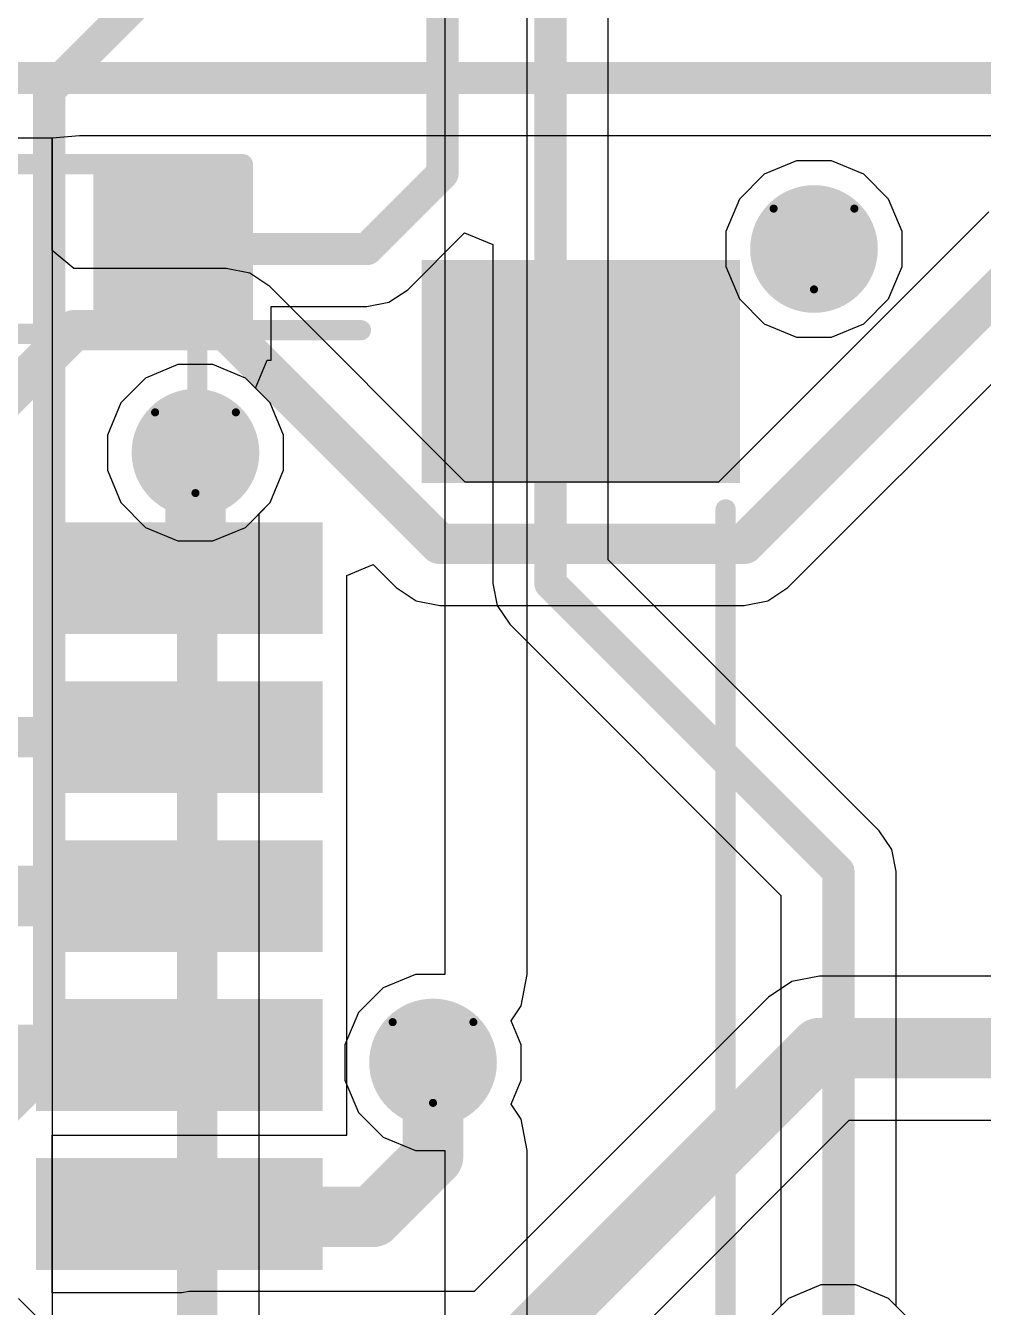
# Model space of a CAD drawing. Header units: inches. Extents: x -6 to 385, y -2 to 102.
# Drawn here: x 57.04 to 63.06, y 9.91 to 17.97 of the extents above; entities that cross this region are included whole.
import ezdxf

# ---------------------------------------------------------------- set-up
doc = ezdxf.new("R2010")
doc.units = ezdxf.units.IN
for name, color, linetype in [('Bottom Layer', 5, 'Continuous'), ('Bottom Overlay', 54, 'Continuous'), ('Bottom Paste', 16, 'Continuous'), ('Bottom Solder', 6, 'Continuous'), ('Drill Drawing', 1, 'Continuous'), ('Layer 1', 16, 'Continuous'), ('Layer 2', 76, 'Continuous'), ('Top Layer', 1, 'Continuous'), ('Top Overlay', 2, 'Continuous'), ('Top Paste', 8, 'Continuous'), ('Top Solder', 216, 'Continuous'), ('Via Holes', 16, 'Continuous')]:
    doc.layers.add(name, color=color, linetype=linetype)

# ---------------------------------------------------------------- blocks, each defined once
blk = doc.blocks.new('R___0603_26')
at = {"layer": 'Top Layer'}
for points in [[(-0.381, 0.4445), (-0.381, -0.4445), (-1.143, -0.4445), (-1.143, 0.4445)], [(1.143, 0.4445), (1.143, -0.4445), (0.381, -0.4445), (0.381, 0.4445)]]:
    blk.add_hatch(color=1, dxfattribs=at).paths.add_polyline_path(points)
at = {"layer": 'Top Paste'}
for points in [[(-0.381, 0.4445), (-0.381, -0.4445), (-1.143, -0.4445), (-1.143, 0.4445)], [(1.143, 0.4445), (1.143, -0.4445), (0.381, -0.4445), (0.381, 0.4445)]]:
    blk.add_hatch(color=8, dxfattribs=at).paths.add_polyline_path(points)
at = {"layer": 'Top Solder'}
for points in [[(-0.2794, 0.5461), (-0.2794, -0.5461), (-1.2446, -0.5461), (-1.2446, 0.5461)], [(1.2446, 0.5461), (1.2446, -0.5461), (0.2794, -0.5461), (0.2794, 0.5461)]]:
    blk.add_hatch(color=216, dxfattribs=at).paths.add_polyline_path(points)
at = {"layer": 'Top Overlay'}
for points in [[(-1.2192, 0.5334, 0.127, 0.127, 0), (1.2192, 0.5334, 0.127, 0.127, 0)], [(-1.2192, -0.5334, 0.127, 0.127, 0), (-1.2192, 0.5334, 0.127, 0.127, 0)], [(1.2192, -0.5334, 0.127, 0.127, 0), (1.2192, 0.5334, 0.127, 0.127, 0)], [(-1.2192, -0.5334, 0.127, 0.127, 0), (1.2192, -0.5334, 0.127, 0.127, 0)]]:
    blk.add_lwpolyline(points, format="xyseb", dxfattribs=at)
for points in [[(-1.25095, 0.5334, 0.0635, 0.0635, 1), (-1.18745, 0.5334, 0.0635, 0.0635, 1)], [(-1.25095, 0.5334, 0.0635, 0.0635, 1), (-1.18745, 0.5334, 0.0635, 0.0635, 1)], [(1.18745, 0.5334, 0.0635, 0.0635, 1), (1.25095, 0.5334, 0.0635, 0.0635, 1)], [(1.18745, 0.5334, 0.0635, 0.0635, 1), (1.25095, 0.5334, 0.0635, 0.0635, 1)], [(-1.25095, -0.5334, 0.0635, 0.0635, 1), (-1.18745, -0.5334, 0.0635, 0.0635, 1)], [(-1.25095, -0.5334, 0.0635, 0.0635, 1), (-1.18745, -0.5334, 0.0635, 0.0635, 1)], [(1.18745, -0.5334, 0.0635, 0.0635, 1), (1.25095, -0.5334, 0.0635, 0.0635, 1)], [(1.18745, -0.5334, 0.0635, 0.0635, 1), (1.25095, -0.5334, 0.0635, 0.0635, 1)]]:
    blk.add_lwpolyline(points, format="xyseb", close=True, dxfattribs=at)
blk = doc.blocks.new('V________T______B_136')
at = {"layer": 'Bottom Layer'}
for points in [[(-1.75, 2.0625), (-1.25, 2.0625), (-1.25, 0.4625), (-1.75, 0.4625)], [(-0.75, 2.0625), (-0.25, 2.0625), (-0.25, 0.4625), (-0.75, 0.4625)], [(0.25, 2.0625), (0.75, 2.0625), (0.75, 0.4625), (0.25, 0.4625)], [(1.25, 2.0625), (1.75, 2.0625), (1.75, 0.4625), (1.25, 0.4625)], [(2.25, 2.0625), (2.75, 2.0625), (2.75, 0.4625), (2.25, 0.4625)], [(3.2, -0.3625), (4.4, -0.3625), (4.4, -2.1625), (3.2, -2.1625)]]:
    blk.add_hatch(color=5, dxfattribs=at).paths.add_polyline_path(points)
at = {"layer": 'Bottom Paste'}
for points in [[(-1.75, 2.0625), (-1.25, 2.0625), (-1.25, 0.4625), (-1.75, 0.4625)], [(-0.75, 2.0625), (-0.25, 2.0625), (-0.25, 0.4625), (-0.75, 0.4625)], [(0.25, 2.0625), (0.75, 2.0625), (0.75, 0.4625), (0.25, 0.4625)], [(1.25, 2.0625), (1.75, 2.0625), (1.75, 0.4625), (1.25, 0.4625)], [(2.25, 2.0625), (2.75, 2.0625), (2.75, 0.4625), (2.25, 0.4625)], [(3.2, -0.3625), (4.4, -0.3625), (4.4, -2.1625), (3.2, -2.1625)]]:
    blk.add_hatch(color=16, dxfattribs=at).paths.add_polyline_path(points)
at = {"layer": 'Bottom Solder'}
for points in [[(-1.8516, 2.1641), (-1.1484, 2.1641), (-1.1484, 0.3609), (-1.8516, 0.3609)], [(-0.8516, 2.1641), (-0.1484, 2.1641), (-0.1484, 0.3609), (-0.8516, 0.3609)], [(0.1484, 2.1641), (0.8516, 2.1641), (0.8516, 0.3609), (0.1484, 0.3609)], [(1.1484, 2.1641), (1.8516, 2.1641), (1.8516, 0.3609), (1.1484, 0.3609)], [(2.1484, 2.1641), (2.8516, 2.1641), (2.8516, 0.3609), (2.1484, 0.3609)], [(3.0984, -0.2609), (4.5016, -0.2609), (4.5016, -2.2641), (3.0984, -2.2641)]]:
    blk.add_hatch(color=6, dxfattribs=at).paths.add_polyline_path(points)
at = {"layer": 'Bottom Overlay'}
for points in [[(3.0804, 1.15, 0.127, 0.127, 0), (4.0592, 1.15, 0.127, 0.127, 0)], [(4.0592, 1.15, 0.127, 0.127, 0), (4.0592, 0.1204, 0.127, 0.127, 0)], [(-2.8844, -2.1732, 0.127, 0.127, 0), (2.9322, -2.1732, 0.127, 0.127, 0)]]:
    blk.add_lwpolyline(points, format="xyseb", dxfattribs=at)
for points in [[(3.0487, 1.15, 0.0635, 0.0635, 1), (3.1122, 1.15, 0.0635, 0.0635, 1)], [(4.0275, 1.15, 0.0635, 0.0635, 1), (4.091, 1.15, 0.0635, 0.0635, 1)], [(4.0275, 1.15, 0.0635, 0.0635, 1), (4.091, 1.15, 0.0635, 0.0635, 1)], [(4.0275, 0.1204, 0.0635, 0.0635, 1), (4.091, 0.1204, 0.0635, 0.0635, 1)], [(2.9005, -2.1732, 0.0635, 0.0635, 1), (2.964, -2.1732, 0.0635, 0.0635, 1)]]:
    blk.add_lwpolyline(points, format="xyseb", close=True, dxfattribs=at)

msp = doc.modelspace()

# ---------------------------------------------------------------- hatches: boundary and pattern name
at = {"layer": 'Bottom Layer'}
h = msp.add_hatch(color=5, dxfattribs=at)
edge = h.paths.add_edge_path()
edge.add_arc((61.9985, 16.57), 0.3, 0, 360)
h = msp.add_hatch(color=5, dxfattribs=at)
edge = h.paths.add_edge_path()
edge.add_arc((58.1076, 15.2886), 0.3, 0, 360)
h = msp.add_hatch(color=5, dxfattribs=at)
edge = h.paths.add_edge_path()
edge.add_arc((59.6019, 11.4532), 0.3, 0, 360)
at = {"layer": 'Bottom Solder'}
h = msp.add_hatch(color=6, dxfattribs=at)
edge = h.paths.add_edge_path()
edge.add_arc((61.9985, 16.57), 0.4016, 0, 360)
h = msp.add_hatch(color=6, dxfattribs=at)
edge = h.paths.add_edge_path()
edge.add_arc((58.1076, 15.2886), 0.4016, 0, 360)
h = msp.add_hatch(color=6, dxfattribs=at)
edge = h.paths.add_edge_path()
edge.add_arc((59.6019, 11.4532), 0.4016, 0, 360)
at = {"layer": 'Layer 1'}
h = msp.add_hatch(color=16, dxfattribs=at)
edge = h.paths.add_edge_path()
edge.add_arc((61.9985, 16.57), 0.3, 0, 360)
h = msp.add_hatch(color=16, dxfattribs=at)
edge = h.paths.add_edge_path()
edge.add_arc((58.1076, 15.2886), 0.3, 0, 360)
h = msp.add_hatch(color=16, dxfattribs=at)
edge = h.paths.add_edge_path()
edge.add_arc((59.6019, 11.4532), 0.3, 0, 360)
at = {"layer": 'Layer 2'}
h = msp.add_hatch(color=76, dxfattribs=at)
edge = h.paths.add_edge_path()
edge.add_arc((61.9985, 16.57), 0.3, 0, 360)
h = msp.add_hatch(color=76, dxfattribs=at)
edge = h.paths.add_edge_path()
edge.add_arc((58.1076, 15.2886), 0.3, 0, 360)
h = msp.add_hatch(color=76, dxfattribs=at)
edge = h.paths.add_edge_path()
edge.add_arc((59.6019, 11.4532), 0.3, 0, 360)
at = {"layer": 'Top Layer'}
h = msp.add_hatch(color=1, dxfattribs=at)
edge = h.paths.add_edge_path()
edge.add_arc((61.9985, 16.57), 0.3, 0, 360)
h = msp.add_hatch(color=1, dxfattribs=at)
edge = h.paths.add_edge_path()
edge.add_arc((58.1076, 15.2886), 0.3, 0, 360)
h = msp.add_hatch(color=1, dxfattribs=at)
edge = h.paths.add_edge_path()
edge.add_arc((59.6019, 11.4532), 0.3, 0, 360)
at = {"layer": 'Top Solder'}
h = msp.add_hatch(color=216, dxfattribs=at)
edge = h.paths.add_edge_path()
edge.add_arc((61.9985, 16.57), 0.4016, 0, 360)
h = msp.add_hatch(color=216, dxfattribs=at)
edge = h.paths.add_edge_path()
edge.add_arc((58.1076, 15.2886), 0.4016, 0, 360)
h = msp.add_hatch(color=216, dxfattribs=at)
edge = h.paths.add_edge_path()
edge.add_arc((59.6019, 11.4532), 0.4016, 0, 360)
at = {"layer": 'Via Holes'}
h = msp.add_hatch(color=7, dxfattribs=at)
edge = h.paths.add_edge_path()
edge.add_arc((61.9985, 16.57), 0.15, 0, 360)
h = msp.add_hatch(color=7, dxfattribs=at)
edge = h.paths.add_edge_path()
edge.add_arc((58.1076, 15.2886), 0.15, 0, 360)
h = msp.add_hatch(color=7, dxfattribs=at)
edge = h.paths.add_edge_path()
edge.add_arc((59.6019, 11.4532), 0.15, 0, 360)

# ---------------------------------------------------------------- linework, layer by layer
at = {"layer": 'Bottom Layer'}
for p, q in [((53.2517, 17.2685), (57.2065, 17.2685)), ((57.2065, 17.2685), (57.3783, 17.2831)), ((57.2065, 17.2685), (57.2065, 8.246)), ((57.2065, 16.5596), (57.2065, 17.2685)), ((57.3783, 17.2831), (67.2054, 17.2831)), ((63.0987, 16.8038), (61.3985, 15.1036)), ((57.3429, 16.4477), (57.2065, 16.5596)), ((58.3001, 16.4477), (57.3429, 16.4477)), ((58.4487, 16.4181), (58.3001, 16.4477)), ((58.5747, 16.3339), (58.4487, 16.4181)), ((59.805, 15.1036), (58.5747, 16.3339)), ((61.8341, 14.4405), (63.5343, 16.1407)), ((61.3985, 15.1036), (59.805, 15.1036)), ((59.0605, 14.5171), (59.2248, 14.5851)), ((59.0605, 13.996), (59.0605, 14.5171)), ((59.2248, 14.5851), (59.3694, 14.4405)), ((59.3694, 14.4405), (59.4954, 14.3563)), ((61.7081, 14.3563), (61.8341, 14.4405)), ((59.4954, 14.3563), (59.6441, 14.3267)), ((61.5594, 14.3267), (61.7081, 14.3563)), ((59.6441, 14.3267), (61.5594, 14.3267)), ((59.0605, 12.996), (59.0605, 13.996)), ((59.0605, 11.996), (59.0605, 12.996)), ((59.0605, 10.996), (59.0605, 11.996)), ((61.8591, 11.9623), (61.7121, 11.8641)), ((62.0325, 11.9968), (61.8591, 11.9623)), ((62.0326, 11.9968), (62.0325, 11.9968)), ((65.3415, 11.9968), (62.0326, 11.9968)), ((61.7121, 11.8641), (59.8607, 10.0127)), ((61.7121, 11.8641), (61.7121, 11.8641)), ((60.3689, 9.239), (62.2203, 11.0904)), ((62.2203, 11.0904), (65.3415, 11.0904)), ((57.2065, 10.004), (57.2065, 10.996)), ((57.2065, 10.996), (59.0605, 10.996)), ((58.0222, 10.004), (57.2065, 10.004)), ((58.066, 10.0127), (58.0222, 10.004)), ((59.8607, 10.0127), (58.066, 10.0127)), ((58.066, 10.0127), (58.066, 10.0127)), ((62.0421, 10.054), (61.8384, 9.9697)), ((62.2624, 10.054), (62.0421, 10.054)), ((62.4661, 9.9697), (62.2624, 10.054)), ((61.8384, 9.9697), (61.6826, 9.8138)), ((62.6219, 9.8138), (62.4661, 9.9697))]:
    msp.add_line(p, q, dxfattribs=at)
for points in [[(56.0699, 17.6456, 0.2032, 0.2032, 0), (67.3936, 17.6456, 0.2032, 0.2032, 0)], [(61.5594, 14.7152, 0.254, 0.254, 0), (63.3734, 16.5292, 0.254, 0.254, 0)], [(54.5815, 13.2978, 0.254, 0.254, 0), (57.3429, 16.0592, 0.254, 0.254, 0)], [(57.3429, 16.0592, 0.254, 0.254, 0), (58.3001, 16.0592, 0.254, 0.254, 0)], [(58.3001, 16.0592, 0.254, 0.254, 0), (59.6441, 14.7152, 0.254, 0.254, 0)], [(58.1076, 14.5595, 0.381, 0.381, 0), (58.1076, 15.2886, 0.381, 0.381, 0)], [(59.6441, 14.7152, 0.254, 0.254, 0), (61.5594, 14.7152, 0.254, 0.254, 0)], [(58.0065, 14.5, 0.381, 0.381, 0), (58.0481, 14.5, 0.381, 0.381, 0)], [(58.0481, 14.5, 0.381, 0.381, 0), (58.1076, 14.5595, 0.381, 0.381, 0)], [(55.9816, 13.5, 0.254, 0.254, 0), (58.0065, 13.5, 0.254, 0.254, 0)], [(51.48, 12.5, 0.381, 0.381, 0), (58.0065, 12.5, 0.381, 0.381, 0)], [(51.23, 11.5, 0.381, 0.381, 0), (58.0065, 11.5, 0.381, 0.381, 0)], [(60.0484, 9.5595, 0.381, 0.381, 0), (62.0325, 11.5436, 0.381, 0.381, 0)], [(62.0325, 11.5436, 0.381, 0.381, 0), (65.913, 11.5436, 0.381, 0.381, 0)], [(59.6019, 10.8622, 0.381, 0.381, 0), (59.6019, 11.4532, 0.381, 0.381, 0)], [(59.2221, 10.4824, 0.381, 0.381, 0), (59.6019, 10.8622, 0.381, 0.381, 0)], [(58.0241, 10.4824, 0.381, 0.381, 0), (59.2221, 10.4824, 0.381, 0.381, 0)], [(58.0065, 10.5, 0.254, 0.254, 0), (58.0241, 10.4824, 0.254, 0.254, 0)]]:
    msp.add_lwpolyline(points, format="xyseb", dxfattribs=at)
for points in [[(57.2794, 16.0592, 0.127, 0.127, 1), (57.4064, 16.0592, 0.127, 0.127, 1)], [(57.2794, 16.0592, 0.127, 0.127, 1), (57.4064, 16.0592, 0.127, 0.127, 1)], [(58.2366, 16.0592, 0.127, 0.127, 1), (58.3636, 16.0592, 0.127, 0.127, 1)], [(58.2366, 16.0592, 0.127, 0.127, 1), (58.3636, 16.0592, 0.127, 0.127, 1)], [(58.0123, 15.2886, 0.1905, 0.1905, 1), (58.2028, 15.2886, 0.1905, 0.1905, 1)], [(59.5806, 14.7152, 0.127, 0.127, 1), (59.7076, 14.7152, 0.127, 0.127, 1)], [(59.5806, 14.7152, 0.127, 0.127, 1), (59.7076, 14.7152, 0.127, 0.127, 1)], [(61.4959, 14.7152, 0.127, 0.127, 1), (61.6229, 14.7152, 0.127, 0.127, 1)], [(61.4959, 14.7152, 0.127, 0.127, 1), (61.6229, 14.7152, 0.127, 0.127, 1)], [(57.9112, 14.5, 0.1905, 0.1905, 1), (58.1017, 14.5, 0.1905, 0.1905, 1)], [(57.9528, 14.5, 0.1905, 0.1905, 1), (58.1433, 14.5, 0.1905, 0.1905, 1)], [(57.9528, 14.5, 0.1905, 0.1905, 1), (58.1433, 14.5, 0.1905, 0.1905, 1)], [(58.0123, 14.5595, 0.1905, 0.1905, 1), (58.2028, 14.5595, 0.1905, 0.1905, 1)], [(58.0123, 14.5595, 0.1905, 0.1905, 1), (58.2028, 14.5595, 0.1905, 0.1905, 1)], [(57.943, 13.5, 0.127, 0.127, 1), (58.07, 13.5, 0.127, 0.127, 1)], [(57.9112, 12.5, 0.1905, 0.1905, 1), (58.1017, 12.5, 0.1905, 0.1905, 1)], [(57.9112, 11.5, 0.1905, 0.1905, 1), (58.1017, 11.5, 0.1905, 0.1905, 1)], [(61.9373, 11.5436, 0.1905, 0.1905, 1), (62.1278, 11.5436, 0.1905, 0.1905, 1)], [(61.9373, 11.5436, 0.1905, 0.1905, 1), (62.1278, 11.5436, 0.1905, 0.1905, 1)], [(59.5067, 11.4532, 0.1905, 0.1905, 1), (59.6972, 11.4532, 0.1905, 0.1905, 1)], [(59.5067, 10.8622, 0.1905, 0.1905, 1), (59.6972, 10.8622, 0.1905, 0.1905, 1)], [(59.5067, 10.8622, 0.1905, 0.1905, 1), (59.6972, 10.8622, 0.1905, 0.1905, 1)], [(57.9288, 10.4824, 0.1905, 0.1905, 1), (58.1193, 10.4824, 0.1905, 0.1905, 1)], [(59.1268, 10.4824, 0.1905, 0.1905, 1), (59.3173, 10.4824, 0.1905, 0.1905, 1)], [(59.1268, 10.4824, 0.1905, 0.1905, 1), (59.3173, 10.4824, 0.1905, 0.1905, 1)], [(57.943, 10.5, 0.127, 0.127, 1), (58.07, 10.5, 0.127, 0.127, 1)], [(57.9606, 10.4824, 0.127, 0.127, 1), (58.0876, 10.4824, 0.127, 0.127, 1)]]:
    msp.add_lwpolyline(points, format="xyseb", close=True, dxfattribs=at)
at = {"layer": 'Drill Drawing'}
for points in [[(61.7445, 16.824, 0.0508, 0.0508, 0), (62.2525, 16.824, 0.0508, 0.0508, 0)], [(61.7445, 16.824, 0.0508, 0.0508, 0), (61.9985, 16.316, 0.0508, 0.0508, 0)], [(61.9985, 16.316, 0.0508, 0.0508, 0), (62.2525, 16.824, 0.0508, 0.0508, 0)], [(57.8536, 15.5426, 0.0508, 0.0508, 0), (58.3616, 15.5426, 0.0508, 0.0508, 0)], [(57.8536, 15.5426, 0.0508, 0.0508, 0), (58.1076, 15.0346, 0.0508, 0.0508, 0)], [(58.1076, 15.0346, 0.0508, 0.0508, 0), (58.3616, 15.5426, 0.0508, 0.0508, 0)], [(59.3479, 11.7072, 0.0508, 0.0508, 0), (59.8559, 11.7072, 0.0508, 0.0508, 0)], [(59.3479, 11.7072, 0.0508, 0.0508, 0), (59.6019, 11.1992, 0.0508, 0.0508, 0)], [(59.6019, 11.1992, 0.0508, 0.0508, 0), (59.8559, 11.7072, 0.0508, 0.0508, 0)]]:
    msp.add_lwpolyline(points, format="xyseb", dxfattribs=at)
for points in [[(61.7318, 16.824, 0.0254, 0.0254, 1), (61.7572, 16.824, 0.0254, 0.0254, 1)], [(61.7318, 16.824, 0.0254, 0.0254, 1), (61.7572, 16.824, 0.0254, 0.0254, 1)], [(62.2398, 16.824, 0.0254, 0.0254, 1), (62.2652, 16.824, 0.0254, 0.0254, 1)], [(62.2398, 16.824, 0.0254, 0.0254, 1), (62.2652, 16.824, 0.0254, 0.0254, 1)], [(61.9858, 16.316, 0.0254, 0.0254, 1), (62.0112, 16.316, 0.0254, 0.0254, 1)], [(61.9858, 16.316, 0.0254, 0.0254, 1), (62.0112, 16.316, 0.0254, 0.0254, 1)], [(57.8409, 15.5426, 0.0254, 0.0254, 1), (57.8663, 15.5426, 0.0254, 0.0254, 1)], [(57.8409, 15.5426, 0.0254, 0.0254, 1), (57.8663, 15.5426, 0.0254, 0.0254, 1)], [(58.3489, 15.5426, 0.0254, 0.0254, 1), (58.3743, 15.5426, 0.0254, 0.0254, 1)], [(58.3489, 15.5426, 0.0254, 0.0254, 1), (58.3743, 15.5426, 0.0254, 0.0254, 1)], [(58.0949, 15.0346, 0.0254, 0.0254, 1), (58.1203, 15.0346, 0.0254, 0.0254, 1)], [(58.0949, 15.0346, 0.0254, 0.0254, 1), (58.1203, 15.0346, 0.0254, 0.0254, 1)], [(59.3352, 11.7072, 0.0254, 0.0254, 1), (59.3606, 11.7072, 0.0254, 0.0254, 1)], [(59.3352, 11.7072, 0.0254, 0.0254, 1), (59.3606, 11.7072, 0.0254, 0.0254, 1)], [(59.8432, 11.7072, 0.0254, 0.0254, 1), (59.8686, 11.7072, 0.0254, 0.0254, 1)], [(59.8432, 11.7072, 0.0254, 0.0254, 1), (59.8686, 11.7072, 0.0254, 0.0254, 1)], [(59.5892, 11.1992, 0.0254, 0.0254, 1), (59.6146, 11.1992, 0.0254, 0.0254, 1)], [(59.5892, 11.1992, 0.0254, 0.0254, 1), (59.6146, 11.1992, 0.0254, 0.0254, 1)]]:
    msp.add_lwpolyline(points, format="xyseb", close=True, dxfattribs=at)
at = {"layer": 'Layer 1'}
for p, q in [((57.9974, 15.8426), (57.7938, 15.7583)), ((58.2178, 15.8426), (57.9974, 15.8426)), ((58.4214, 15.7583), (58.2178, 15.8426)), ((57.7938, 15.7583), (57.6379, 15.6024)), ((58.5772, 15.6024), (58.4214, 15.7583)), ((57.6379, 15.6024), (57.5536, 15.3988)), ((58.6616, 15.3988), (58.5772, 15.6024)), ((57.5536, 15.3988), (57.5536, 15.1784)), ((58.6616, 15.1784), (58.6616, 15.3988)), ((57.5536, 15.1784), (57.6379, 14.9748)), ((58.5772, 14.9748), (58.6616, 15.1784)), ((57.6379, 14.9748), (57.7938, 14.819)), ((58.4214, 14.819), (58.5772, 14.9748)), ((57.7938, 14.819), (57.9974, 14.7346)), ((58.2178, 14.7346), (58.4214, 14.819)), ((57.9974, 14.7346), (58.2178, 14.7346)), ((62.0421, 10.054), (61.8384, 9.9697)), ((62.2624, 10.054), (62.0421, 10.054)), ((62.4661, 9.9697), (62.2624, 10.054)), ((57.1495, 9.8138), (56.9937, 9.9697)), ((61.8384, 9.9697), (61.6826, 9.8138)), ((62.6219, 9.8138), (62.4661, 9.9697))]:
    msp.add_line(p, q, dxfattribs=at)
at = {"layer": 'Layer 2'}
for p, q in [((59.6771, 24.9506), (59.6771, 12.0072)), ((60.195, 12.0072), (60.195, 24.9506)), ((61.8883, 17.124), (61.6847, 17.0397)), ((62.1087, 17.124), (61.8883, 17.124)), ((62.3123, 17.0397), (62.1087, 17.124)), ((61.6847, 17.0397), (61.5288, 16.8838)), ((62.4681, 16.8838), (62.3123, 17.0397)), ((61.5288, 16.8838), (61.4445, 16.6802)), ((62.5525, 16.6802), (62.4681, 16.8838)), ((61.4445, 16.6802), (61.4445, 16.4598)), ((62.5525, 16.4598), (62.5525, 16.6802)), ((61.4445, 16.4598), (61.5288, 16.2562)), ((62.4681, 16.2562), (62.5525, 16.4598)), ((61.5288, 16.2562), (61.6847, 16.1003)), ((62.3123, 16.1003), (62.4681, 16.2562)), ((61.6847, 16.1003), (61.8883, 16.016)), ((62.1087, 16.016), (62.3123, 16.1003)), ((61.8883, 16.016), (62.1087, 16.016)), ((57.9974, 15.8426), (57.7938, 15.7583)), ((58.2178, 15.8426), (57.9974, 15.8426)), ((58.4214, 15.7583), (58.2178, 15.8426)), ((57.7938, 15.7583), (57.6379, 15.6024)), ((58.5772, 15.6024), (58.4214, 15.7583)), ((57.6379, 15.6024), (57.5536, 15.3988)), ((58.6616, 15.3988), (58.5772, 15.6024)), ((57.5536, 15.3988), (57.5536, 15.1784)), ((58.6616, 15.1784), (58.6616, 15.3988)), ((57.5536, 15.1784), (57.6379, 14.9748)), ((58.5772, 14.9748), (58.6616, 15.1784)), ((57.6379, 14.9748), (57.7938, 14.819)), ((58.4214, 14.819), (58.5772, 14.9748)), ((57.7938, 14.819), (57.9974, 14.7346)), ((58.2178, 14.7346), (58.4214, 14.819)), ((57.9974, 14.7346), (58.2178, 14.7346)), ((59.4917, 12.0072), (59.2881, 11.9228)), ((59.6771, 12.0072), (59.4917, 12.0072)), ((60.1556, 11.809), (60.195, 12.0072)), ((59.2881, 11.9228), (59.1323, 11.767)), ((60.093, 11.7153), (60.1556, 11.809)), ((59.1323, 11.767), (59.0479, 11.5634)), ((60.1559, 11.5634), (60.093, 11.7153)), ((59.0479, 11.5634), (59.0479, 11.343)), ((60.1559, 11.343), (60.1559, 11.5634)), ((59.0479, 11.343), (59.1323, 11.1394)), ((60.093, 11.1911), (60.1559, 11.343)), ((59.1323, 11.1394), (59.2881, 10.9835)), ((60.1556, 11.0974), (60.093, 11.1911)), ((60.195, 10.8992), (60.1556, 11.0974)), ((59.2881, 10.9835), (59.4917, 10.8992)), ((59.4917, 10.8992), (59.6771, 10.8992)), ((59.6771, 10.8992), (59.6771, 8.9503)), ((60.195, 8.9503), (60.195, 10.8992)), ((62.0421, 10.054), (61.8384, 9.9697)), ((62.2624, 10.054), (62.0421, 10.054)), ((62.4661, 9.9697), (62.2624, 10.054)), ((61.8384, 9.9697), (61.6826, 9.8138)), ((62.6219, 9.8138), (62.4661, 9.9697))]:
    msp.add_line(p, q, dxfattribs=at)
at = {"layer": 'Top Layer'}
for p, q in [((60.7034, 14.6159), (60.7034, 30.2488)), ((59.4425, 16.3136), (59.8004, 16.6716)), ((59.8004, 16.6716), (59.9782, 16.5979)), ((59.9782, 16.5979), (59.9782, 14.4657)), ((59.3249, 16.235), (59.4425, 16.3136)), ((58.5834, 15.8715), (58.5834, 16.2074)), ((58.5834, 16.2074), (59.1861, 16.2074)), ((59.1861, 16.2074), (59.3249, 16.235)), ((59.1861, 16.2074), (59.1861, 16.2074)), ((58.486, 15.6937), (58.5596, 15.8715)), ((58.5596, 15.8715), (58.5834, 15.8715)), ((58.5772, 15.6024), (58.486, 15.6937)), ((58.6616, 15.3988), (58.5772, 15.6024)), ((58.6616, 15.1784), (58.6616, 15.3988)), ((58.5772, 14.9748), (58.6616, 15.1784)), ((58.5075, 14.905), (58.5772, 14.9748)), ((58.5075, 8.1342), (58.5075, 14.905)), ((62.4086, 12.9106), (60.7034, 14.6159)), ((59.9782, 14.4657), (59.9782, 14.4657)), ((59.9782, 14.4657), (60.0058, 14.327)), ((60.0058, 14.327), (60.0844, 14.2093)), ((60.0844, 14.2093), (61.7897, 12.5041)), ((62.4872, 12.793), (62.4086, 12.9106)), ((62.4086, 12.9106), (62.4086, 12.9106)), ((62.5148, 12.6542), (62.4872, 12.793)), ((62.5148, 9.9209), (62.5148, 12.6542)), ((62.5148, 12.6542), (62.5148, 12.6542)), ((61.7897, 12.5041), (61.7897, 9.9209)), ((61.7897, 9.9209), (61.6826, 9.8138)), ((62.6219, 9.8138), (62.5148, 9.9209))]:
    msp.add_line(p, q, dxfattribs=at)
for points in [[(59.6611, 17.045, 0.2032, 0.2032, 0), (59.6611, 31.6464, 0.2032, 0.2032, 0)], [(60.3408, 14.4657, 0.2032, 0.2032, 0), (60.3408, 30.6697, 0.2032, 0.2032, 0)], [(57.1864, 17.5665, 0.2032, 0.2032, 0), (59.1058, 19.486, 0.2032, 0.2032, 0)], [(57.1864, 11.4248, 0.2032, 0.2032, 0), (57.1864, 17.5665, 0.2032, 0.2032, 0)], [(59.1861, 16.57, 0.2032, 0.2032, 0), (59.6611, 17.045, 0.2032, 0.2032, 0)], [(57.9484, 16.57, 0.2032, 0.2032, 0), (59.1861, 16.57, 0.2032, 0.2032, 0)], [(58.1076, 15.2886, 0.254, 0.254, 0), (58.119, 15.2772, 0.254, 0.254, 0)], [(58.119, 8.1342, 0.254, 0.254, 0), (58.119, 15.2772, 0.254, 0.254, 0)], [(60.3408, 14.4657, 0.2032, 0.2032, 0), (62.1522, 12.6542, 0.2032, 0.2032, 0)], [(62.1522, 9.5, 0.2032, 0.2032, 0), (62.1522, 12.6542, 0.2032, 0.2032, 0)], [(55.9816, 10.22, 0.2032, 0.2032, 0), (57.1864, 11.4248, 0.2032, 0.2032, 0)]]:
    msp.add_lwpolyline(points, format="xyseb", dxfattribs=at)
for points in [[(57.1356, 17.5665, 0.1016, 0.1016, 1), (57.2372, 17.5665, 0.1016, 0.1016, 1)], [(57.1356, 17.5665, 0.1016, 0.1016, 1), (57.2372, 17.5665, 0.1016, 0.1016, 1)], [(59.6103, 17.045, 0.1016, 0.1016, 1), (59.7119, 17.045, 0.1016, 0.1016, 1)], [(59.6103, 17.045, 0.1016, 0.1016, 1), (59.7119, 17.045, 0.1016, 0.1016, 1)], [(57.8976, 16.57, 0.1016, 0.1016, 1), (57.9992, 16.57, 0.1016, 0.1016, 1)], [(59.1353, 16.57, 0.1016, 0.1016, 1), (59.2369, 16.57, 0.1016, 0.1016, 1)], [(59.1353, 16.57, 0.1016, 0.1016, 1), (59.2369, 16.57, 0.1016, 0.1016, 1)], [(58.0441, 15.2886, 0.127, 0.127, 1), (58.1711, 15.2886, 0.127, 0.127, 1)], [(58.0555, 15.2772, 0.127, 0.127, 1), (58.1825, 15.2772, 0.127, 0.127, 1)], [(58.0555, 15.2772, 0.127, 0.127, 1), (58.1825, 15.2772, 0.127, 0.127, 1)], [(60.29, 14.4657, 0.1016, 0.1016, 1), (60.3916, 14.4657, 0.1016, 0.1016, 1)], [(60.29, 14.4657, 0.1016, 0.1016, 1), (60.3916, 14.4657, 0.1016, 0.1016, 1)], [(62.1014, 12.6542, 0.1016, 0.1016, 1), (62.203, 12.6542, 0.1016, 0.1016, 1)], [(62.1014, 12.6542, 0.1016, 0.1016, 1), (62.203, 12.6542, 0.1016, 0.1016, 1)], [(57.1356, 11.4248, 0.1016, 0.1016, 1), (57.2372, 11.4248, 0.1016, 0.1016, 1)], [(57.1356, 11.4248, 0.1016, 0.1016, 1), (57.2372, 11.4248, 0.1016, 0.1016, 1)]]:
    msp.add_lwpolyline(points, format="xyseb", close=True, dxfattribs=at)

# ---------------------------------------------------------------- block references
msp.add_blockref('R___0603_26', (57.1864, 16.57))
at = {"rotation": 90}
msp.add_blockref('V________T______B_136', (59.269, 12), dxfattribs=at)

doc.saveas('drawing.dxf')
